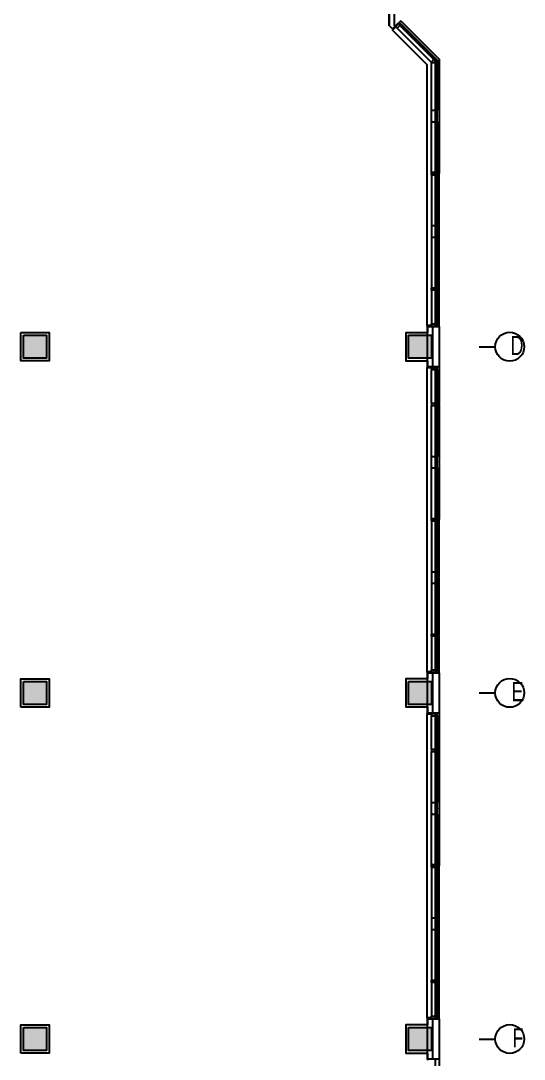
# Model space of a CAD drawing. Header units: inches. Extents: x -71 to 4528, y -885 to 4524.
# Drawn here: x 4005 to 4528, y 2559 to 3639 of the extents above; entities that cross this region are included whole.
import ezdxf

# ---------------------------------------------------------------- set-up
doc = ezdxf.new("R2010")
doc.units = ezdxf.units.IN
doc.header["$LTSCALE"] = 96
doc.header["$MEASUREMENT"] = 0
for name, color, linetype in [('A-Anno-Bldg', 7, 'Continuous'), ('A-Bldg-Patt', 5, 'Continuous'), ('A-Cols-Bldg', 235, 'Continuous'), ('A-Glaz-Exst', 53, 'Continuous'), ('A-Wall-Bldg', 235, 'Continuous'), ('A-Wall-Exst', 3, 'Continuous')]:
    doc.layers.add(name, color=color, linetype=linetype)
doc.layers.add('Viewport', color=14, linetype='Continuous', plot=False)
doc.styles.add('XFINE_1-8', font='ARIALN.TTF', dxfattribs={"width": 0.8, "height": 10})

msp = doc.modelspace()

# ---------------------------------------------------------------- hatches: boundary and pattern name
at = {"layer": 'A-Bldg-Patt'}
for points in [[(4008, 3312), (4032, 3312), (4032, 3288), (4008, 3288)], [(4408, 3312), (4432, 3312), (4432, 3288), (4408, 3288)], [(4008, 2952), (4032, 2952), (4032, 2928), (4008, 2928)], [(4408, 2952), (4432, 2952), (4432, 2928), (4408, 2928)], [(4008, 2592), (4032, 2592), (4032, 2568), (4008, 2568)], [(4408, 2592), (4432, 2592), (4432, 2568), (4408, 2568)]]:
    msp.add_hatch(color=256, dxfattribs=at).paths.add_polyline_path(points)

# ---------------------------------------------------------------- linework, layer by layer
at = {"layer": 'A-Anno-Bldg'}
for points in [[(4481.6, 3300), (4498.3, 3300)], [(4481.6, 2940), (4498.3, 2940)], [(4481.6, 2580), (4498.3, 2580)]]:
    msp.add_lwpolyline(points, dxfattribs=at)
for centre in [(4513.3, 3300), (4513.3, 2940), (4513.3, 2580)]:
    msp.add_circle(centre, 15, dxfattribs=at)
at = {"layer": 'A-Cols-Bldg'}
for points in [[(4008, 3312), (4032, 3312), (4032, 3288), (4008, 3288)], [(4408, 3312), (4432, 3312), (4432, 3288), (4408, 3288)], [(4008, 2952), (4032, 2952), (4032, 2928), (4008, 2928)], [(4408, 2952), (4432, 2952), (4432, 2928), (4408, 2928)], [(4008, 2592), (4032, 2592), (4032, 2568), (4008, 2568)], [(4408, 2592), (4432, 2592), (4432, 2568), (4408, 2568)]]:
    msp.add_lwpolyline(points, close=True, dxfattribs=at)
at = {"layer": 'A-Glaz-Exst'}
for p, q in [((4394.8, 3633.1), (4394.7, 3633)), ((4394.7, 3633), (4396.3, 3631.4)), ((4394.8, 3633.1), (4398.4, 3636.7)), ((4396.3, 3631.4), (4399, 3634.1)), ((4432, 3595.7), (4396.3, 3631.4)), ((4398.9, 3637.2), (4398.4, 3636.7)), ((4398.8, 3634.6), (4399.5, 3635.3)), ((4435.9, 3597.5), (4398.8, 3634.6)), ((4400.5, 3635.6), (4398.9, 3637.2)), ((4399.5, 3635.3), (4436.8, 3598)), ((4399.9, 3635), (4400.5, 3635.6)), ((4400, 3639), (4440, 3599)), ((4400.5, 3635.6), (4438, 3598.2)), ((4434.6, 3598.6), (4431.9, 3595.8)), ((4435.2, 3598), (4434.6, 3598.6)), ((4435.3, 3597.9), (4435.2, 3598)), ((4435.2, 3598), (4435.2, 3598)), ((4435.9, 3597.3), (4435.3, 3597.9)), ((4435.3, 3597.9), (4435.3, 3597.9)), ((4436.8, 3598), (4435.9, 3597.5)), ((4435.9, 3596.4), (4435.9, 3597.3)), ((4435.9, 3596.3), (4435.9, 3596.4)), ((4435.9, 3596.4), (4435.9, 3596.4)), ((4437.1, 3597.5), (4436.1, 3597.2)), ((4436.1, 3545.4), (4436.1, 3597.2)), ((4437.1, 3597.5), (4437.1, 3545.4)), ((4438, 3598.2), (4438, 3546)), ((4440, 3599), (4440, 3540.2)), ((4431.9, 3595.8), (4432, 3595.7)), ((4432, 3546), (4432, 3595.7)), ((4432, 3595.7), (4432, 3595.5)), ((4432, 3595.5), (4435.9, 3595.5)), ((4435.9, 3595.5), (4435.9, 3596.3)), ((4435.9, 3596.3), (4435.9, 3596.3)), ((4432, 3534), (4432, 3546)), ((4432, 3546), (4433, 3546)), ((4433, 3546), (4436.1, 3546)), ((4436.1, 3545.4), (4437.1, 3545.4)), ((4438, 3546), (4437.1, 3546)), ((4438, 3534), (4438, 3546)), ((4432, 3481.1), (4432, 3534)), ((4433, 3534), (4432, 3534)), ((4433, 3534), (4436.1, 3534)), ((4436.1, 3480.2), (4436.1, 3534.5)), ((4436.1, 3534.5), (4437.1, 3534.5)), ((4437.1, 3534.5), (4437.1, 3480.2)), ((4437.1, 3534), (4438, 3534)), ((4438, 3534), (4438, 3480)), ((4440, 3540.2), (4439.5, 3540.2)), ((4439.5, 3540.2), (4439.5, 3539.8)), ((4439.5, 3539.8), (4440, 3539.7)), ((4440, 3539.7), (4440, 3480.2)), ((4435.9, 3481.1), (4432, 3481.1)), ((4432, 3481.1), (4432, 3478.9)), ((4432, 3478.9), (4432, 3481.1)), ((4432, 3481.1), (4435.9, 3481.1)), ((4432, 3478.9), (4432, 3426)), ((4432, 3478.9), (4435.9, 3478.9)), ((4435.9, 3478.9), (4432, 3478.9)), ((4435.9, 3480.3), (4435.9, 3481.1)), ((4435.9, 3481.1), (4435.9, 3480.3)), ((4435.9, 3480.2), (4435.9, 3480.3)), ((4435.9, 3480.3), (4435.9, 3480.3)), ((4435.9, 3480.3), (4435.9, 3480.3)), ((4435.9, 3480.3), (4435.9, 3480.2)), ((4435.9, 3479.8), (4435.9, 3480.2)), ((4435.9, 3480.2), (4435.9, 3480.2)), ((4435.9, 3480.2), (4435.9, 3480.2)), ((4435.9, 3480.2), (4435.9, 3479.8)), ((4435.9, 3479.7), (4435.9, 3479.8)), ((4435.9, 3479.8), (4435.9, 3479.8)), ((4435.9, 3479.8), (4435.9, 3479.8)), ((4435.9, 3479.8), (4435.9, 3479.7)), ((4435.9, 3478.9), (4435.9, 3479.7)), ((4435.9, 3479.7), (4435.9, 3479.7)), ((4435.9, 3479.7), (4435.9, 3479.7)), ((4435.9, 3479.7), (4435.9, 3478.9)), ((4437.1, 3480.2), (4436.1, 3480.2)), ((4436.1, 3479.7), (4436.1, 3425.5)), ((4437.1, 3479.7), (4436.1, 3479.7)), ((4437.1, 3425.5), (4437.1, 3479.7)), ((4438, 3426), (4438, 3480)), ((4440, 3480.2), (4439.5, 3480.2)), ((4439.5, 3480.2), (4439.5, 3480)), ((4439.5, 3479.8), (4439.5, 3480)), ((4440, 3479.7), (4439.5, 3479.8)), ((4440, 3420.2), (4440, 3479.7)), ((4433, 3426), (4432, 3426)), ((4432, 3426), (4432, 3414)), ((4433, 3426), (4436.1, 3426)), ((4436.1, 3425.5), (4437.1, 3425.5)), ((4437.1, 3426), (4438, 3426)), ((4438, 3426), (4438, 3414)), ((4432, 3414), (4432, 3361.1)), ((4432, 3414), (4433, 3414)), ((4433, 3414), (4436.1, 3414)), ((4436.1, 3414.5), (4436.1, 3360.2)), ((4436.1, 3414.5), (4437.1, 3414.5)), ((4437.1, 3360.2), (4437.1, 3414.5)), ((4438, 3414), (4437.1, 3414)), ((4438, 3323.7), (4438, 3414)), ((4439.5, 3419.8), (4439.5, 3420.2)), ((4439.5, 3420.2), (4440, 3420.2)), ((4440, 3419.7), (4439.5, 3419.8)), ((4440, 3360.2), (4440, 3419.7)), ((4432, 3358.9), (4432, 3361.1)), ((4432, 3361.1), (4435.9, 3361.1)), ((4432, 3358.9), (4432, 3323.7)), ((4435.9, 3358.9), (4432, 3358.9)), ((4435.9, 3361.1), (4435.9, 3360.3)), ((4435.9, 3360.3), (4435.9, 3360.3)), ((4435.9, 3360.3), (4435.9, 3360.2)), ((4435.9, 3360.2), (4435.9, 3360.2)), ((4435.9, 3360.2), (4435.9, 3359.8)), ((4435.9, 3359.8), (4435.9, 3359.8)), ((4435.9, 3359.8), (4435.9, 3359.7)), ((4435.9, 3359.7), (4435.9, 3359.7)), ((4435.9, 3359.7), (4435.9, 3358.9)), ((4437.1, 3360.2), (4436.1, 3360.2)), ((4436.1, 3359.7), (4436.1, 3323.2)), ((4437.1, 3359.7), (4436.1, 3359.7)), ((4437.1, 3323.2), (4437.1, 3359.7)), ((4439.5, 3359.8), (4439.5, 3360.2)), ((4439.5, 3360.2), (4440, 3360.2)), ((4440, 3359.7), (4439.5, 3359.8)), ((4440, 3321), (4440, 3359.7)), ((4432, 3321.5), (4432, 3323.7)), ((4432, 3323.7), (4436.1, 3323.7)), ((4432.1, 3321.5), (4432, 3321.5)), ((4432.1, 3321.5), (4437.2, 3321.5)), ((4437.1, 3323.2), (4436.1, 3323.2)), ((4437.1, 3323.7), (4438, 3323.7)), ((4438, 3321.5), (4437.2, 3321.5)), ((4438, 3323.7), (4438, 3321.5)), ((4432.1, 3278.5), (4432, 3278.5)), ((4432, 3278.5), (4432, 3276.2)), ((4432, 3241.1), (4432, 3276.2)), ((4432, 3276.2), (4436.1, 3276.2)), ((4432.1, 3278.5), (4437.2, 3278.5)), ((4436.1, 3240.2), (4436.1, 3276.7)), ((4436.1, 3276.7), (4437.1, 3276.7)), ((4437.1, 3276.7), (4437.1, 3240.2)), ((4437.1, 3276.2), (4438, 3276.2)), ((4438, 3278.5), (4437.2, 3278.5)), ((4438, 3276.2), (4438, 3278.5)), ((4438, 3276.2), (4438, 3186)), ((4440, 3279), (4440, 3240.2)), ((4435.9, 3241.1), (4432, 3241.1)), ((4432, 3241.1), (4432, 3238.9)), ((4435.9, 3240.3), (4435.9, 3241.1)), ((4435.9, 3240.2), (4435.9, 3240.3)), ((4435.9, 3240.3), (4435.9, 3240.3)), ((4435.9, 3239.8), (4435.9, 3240.2)), ((4435.9, 3240.2), (4435.9, 3240.2)), ((4436.1, 3240.2), (4437.1, 3240.2)), ((4440, 3240.2), (4439.5, 3240.2)), ((4439.5, 3240.2), (4439.5, 3239.8)), ((4432, 3186), (4432, 3238.9)), ((4432, 3238.9), (4435.9, 3238.9)), ((4435.9, 3239.7), (4435.9, 3239.8)), ((4435.9, 3239.8), (4435.9, 3239.8)), ((4435.9, 3238.9), (4435.9, 3239.7)), ((4435.9, 3239.7), (4435.9, 3239.7)), ((4436.1, 3185.5), (4436.1, 3239.7)), ((4436.1, 3239.7), (4437.1, 3239.7)), ((4437.1, 3239.7), (4437.1, 3185.5)), ((4439.5, 3239.8), (4440, 3239.7)), ((4440, 3239.7), (4440, 3180.2)), ((4432, 3174), (4432, 3186)), ((4432, 3186), (4433, 3186)), ((4433, 3186), (4436.1, 3186)), ((4437.1, 3185.5), (4436.1, 3185.5)), ((4438, 3186), (4437.1, 3186)), ((4438, 3174), (4438, 3186)), ((4440, 3180.2), (4439.5, 3180.2)), ((4439.5, 3180.2), (4439.5, 3179.8)), ((4439.5, 3179.8), (4440, 3179.7)), ((4440, 3179.7), (4440, 3120.2)), ((4432, 3121.1), (4432, 3174)), ((4433, 3174), (4432, 3174)), ((4433, 3174), (4436.1, 3174)), ((4436.1, 3120.2), (4436.1, 3174.5)), ((4437.1, 3174.5), (4436.1, 3174.5)), ((4437.1, 3174.5), (4437.1, 3120.2)), ((4437.1, 3174), (4438, 3174)), ((4438, 3174), (4438, 3120)), ((4432, 3118.9), (4432, 3121.1)), ((4432, 3121.1), (4435.9, 3121.1)), ((4435.9, 3121.1), (4432, 3121.1)), ((4432, 3121.1), (4432, 3118.9)), ((4432, 3118.9), (4432, 3066)), ((4435.9, 3118.9), (4432, 3118.9)), ((4432, 3118.9), (4435.9, 3118.9)), ((4435.9, 3121.1), (4435.9, 3120.3)), ((4435.9, 3120.3), (4435.9, 3121.1)), ((4435.9, 3120.3), (4435.9, 3120.3)), ((4435.9, 3120.3), (4435.9, 3120.2)), ((4435.9, 3120.2), (4435.9, 3120.3)), ((4435.9, 3120.3), (4435.9, 3120.3)), ((4435.9, 3120.2), (4435.9, 3120.2)), ((4435.9, 3120.2), (4435.9, 3119.8)), ((4435.9, 3119.8), (4435.9, 3120.2)), ((4435.9, 3120.2), (4435.9, 3120.2)), ((4435.9, 3119.8), (4435.9, 3119.8)), ((4435.9, 3119.8), (4435.9, 3119.7)), ((4435.9, 3119.7), (4435.9, 3119.8)), ((4435.9, 3119.8), (4435.9, 3119.8)), ((4435.9, 3119.7), (4435.9, 3119.7)), ((4435.9, 3119.7), (4435.9, 3118.9)), ((4435.9, 3118.9), (4435.9, 3119.7)), ((4435.9, 3119.7), (4435.9, 3119.7)), ((4437.1, 3120.2), (4436.1, 3120.2)), ((4436.1, 3119.7), (4436.1, 3065.5)), ((4437.1, 3119.7), (4436.1, 3119.7)), ((4437.1, 3065.5), (4437.1, 3119.7)), ((4438, 3066), (4438, 3120)), ((4440, 3120.2), (4439.5, 3120.2)), ((4439.5, 3120.2), (4439.5, 3120)), ((4439.5, 3119.8), (4439.5, 3120)), ((4440, 3119.7), (4439.5, 3119.8)), ((4440, 3060.2), (4440, 3119.7)), ((4433, 3066), (4432, 3066)), ((4432, 3066), (4432, 3054)), ((4433, 3066), (4436.1, 3066)), ((4437.1, 3065.5), (4436.1, 3065.5)), ((4437.1, 3066), (4438, 3066)), ((4438, 3066), (4438, 3054)), ((4439.5, 3059.8), (4439.5, 3060.2)), ((4439.5, 3060.2), (4440, 3060.2)), ((4440, 3059.7), (4439.5, 3059.8)), ((4440, 3000.2), (4440, 3059.7)), ((4432, 3054), (4432, 3001.1)), ((4432, 3054), (4433, 3054)), ((4433, 3054), (4436.1, 3054)), ((4436.1, 3054.5), (4436.1, 3000.2)), ((4437.1, 3054.5), (4436.1, 3054.5)), ((4437.1, 3000.2), (4437.1, 3054.5)), ((4438, 3054), (4437.1, 3054)), ((4438, 2963.8), (4438, 3054)), ((4432, 2998.9), (4432, 3001.1)), ((4432, 3001.1), (4435.9, 3001.1)), ((4432, 2998.9), (4432, 2963.8)), ((4435.9, 2998.9), (4432, 2998.9)), ((4435.9, 3001.1), (4435.9, 3000.3)), ((4435.9, 3000.3), (4435.9, 3000.3)), ((4435.9, 3000.3), (4435.9, 3000.2)), ((4435.9, 3000.2), (4435.9, 3000.2)), ((4435.9, 3000.2), (4435.9, 2999.8)), ((4435.9, 2999.8), (4435.9, 2999.8)), ((4435.9, 2999.8), (4435.9, 2999.7)), ((4435.9, 2999.7), (4435.9, 2999.7)), ((4435.9, 2999.7), (4435.9, 2998.9)), ((4437.1, 3000.2), (4436.1, 3000.2)), ((4436.1, 2999.7), (4436.1, 2963.2)), ((4437.1, 2999.7), (4436.1, 2999.7)), ((4437.1, 2963.2), (4437.1, 2999.7)), ((4439.5, 2999.8), (4439.5, 3000.2)), ((4439.5, 3000.2), (4440, 3000.2)), ((4440, 2999.7), (4439.5, 2999.8)), ((4440, 2961), (4440, 2999.7)), ((4432, 2961.5), (4432, 2963.8)), ((4432, 2963.8), (4436.1, 2963.8)), ((4432.1, 2961.5), (4432, 2961.5)), ((4432.1, 2961.5), (4437.2, 2961.5)), ((4437.1, 2963.2), (4436.1, 2963.2)), ((4437.1, 2963.8), (4438, 2963.8)), ((4438, 2961.5), (4437.2, 2961.5)), ((4438, 2963.8), (4438, 2961.5)), ((4432.1, 2918.5), (4432, 2918.5)), ((4432, 2918.5), (4432, 2916.2)), ((4432, 2881.1), (4432, 2916.2)), ((4432, 2916.2), (4436.1, 2916.2)), ((4432.1, 2918.5), (4437.2, 2918.5)), ((4436.1, 2880.2), (4436.1, 2916.7)), ((4437.1, 2916.7), (4436.1, 2916.7)), ((4437.1, 2916.7), (4437.1, 2880.2)), ((4437.1, 2916.2), (4438, 2916.2)), ((4438, 2918.5), (4437.2, 2918.5)), ((4438, 2916.2), (4438, 2918.5)), ((4438, 2916.2), (4438, 2826)), ((4440, 2919), (4440, 2880.2)), ((4435.9, 2881.1), (4432, 2881.1)), ((4432, 2881.1), (4432, 2878.9)), ((4432, 2826), (4432, 2878.9)), ((4432, 2878.9), (4435.9, 2878.9)), ((4435.9, 2880.3), (4435.9, 2881.1)), ((4435.9, 2880.2), (4435.9, 2880.3)), ((4435.9, 2880.3), (4435.9, 2880.3)), ((4435.9, 2879.8), (4435.9, 2880.2)), ((4435.9, 2880.2), (4435.9, 2880.2)), ((4435.9, 2879.7), (4435.9, 2879.8)), ((4435.9, 2879.8), (4435.9, 2879.8)), ((4435.9, 2878.9), (4435.9, 2879.7)), ((4435.9, 2879.7), (4435.9, 2879.7)), ((4437.1, 2880.2), (4436.1, 2880.2)), ((4436.1, 2825.5), (4436.1, 2879.7)), ((4437.1, 2879.7), (4436.1, 2879.7)), ((4437.1, 2879.7), (4437.1, 2825.5)), ((4440, 2880.2), (4439.5, 2880.2)), ((4439.5, 2880.2), (4439.5, 2879.8)), ((4439.5, 2879.8), (4440, 2879.7)), ((4440, 2879.7), (4440, 2820.2)), ((4432, 2814), (4432, 2826)), ((4432, 2826), (4433, 2826)), ((4433, 2826), (4436.1, 2826)), ((4437.1, 2825.5), (4436.1, 2825.5)), ((4438, 2826), (4437.1, 2826)), ((4438, 2814), (4438, 2826)), ((4440, 2820.2), (4439.5, 2820.2)), ((4439.5, 2820.2), (4439.5, 2819.8)), ((4439.5, 2819.8), (4440, 2819.7)), ((4440, 2819.7), (4440, 2760.2)), ((4432, 2761.1), (4432, 2814)), ((4433, 2814), (4432, 2814)), ((4433, 2814), (4436.1, 2814)), ((4436.1, 2760.2), (4436.1, 2814.5)), ((4437.1, 2814.5), (4436.1, 2814.5)), ((4437.1, 2814.5), (4437.1, 2760.2)), ((4437.1, 2814), (4438, 2814)), ((4438, 2814), (4438, 2760)), ((4432, 2758.9), (4432, 2761.1)), ((4432, 2761.1), (4435.9, 2761.1)), ((4435.9, 2761.1), (4432, 2761.1)), ((4432, 2761.1), (4432, 2758.9)), ((4432, 2758.9), (4432, 2706)), ((4435.9, 2758.9), (4432, 2758.9)), ((4432, 2758.9), (4435.9, 2758.9)), ((4435.9, 2761.1), (4435.9, 2760.3)), ((4435.9, 2760.3), (4435.9, 2761.1)), ((4435.9, 2760.3), (4435.9, 2760.3)), ((4435.9, 2760.3), (4435.9, 2760.2)), ((4435.9, 2760.2), (4435.9, 2760.3)), ((4435.9, 2760.3), (4435.9, 2760.3)), ((4435.9, 2760.2), (4435.9, 2760.2)), ((4435.9, 2760.2), (4435.9, 2759.8)), ((4435.9, 2759.8), (4435.9, 2760.2)), ((4435.9, 2760.2), (4435.9, 2760.2)), ((4435.9, 2759.8), (4435.9, 2759.8)), ((4435.9, 2759.8), (4435.9, 2759.7)), ((4435.9, 2759.7), (4435.9, 2759.8)), ((4435.9, 2759.8), (4435.9, 2759.8)), ((4435.9, 2759.7), (4435.9, 2759.7)), ((4435.9, 2759.7), (4435.9, 2758.9)), ((4435.9, 2758.9), (4435.9, 2759.7)), ((4435.9, 2759.7), (4435.9, 2759.7)), ((4437.1, 2760.2), (4436.1, 2760.2)), ((4436.1, 2759.7), (4436.1, 2705.5)), ((4437.1, 2759.7), (4436.1, 2759.7)), ((4437.1, 2705.5), (4437.1, 2759.7)), ((4438, 2706), (4438, 2760)), ((4440, 2760.2), (4439.5, 2760.2)), ((4439.5, 2760.2), (4439.5, 2760)), ((4439.5, 2759.8), (4439.5, 2760)), ((4440, 2759.7), (4439.5, 2759.8)), ((4440, 2700.2), (4440, 2759.7)), ((4433, 2706), (4432, 2706)), ((4432, 2706), (4432, 2694)), ((4433, 2706), (4436.1, 2706)), ((4437.1, 2705.5), (4436.1, 2705.5)), ((4437.1, 2706), (4438, 2706)), ((4438, 2706), (4438, 2694)), ((4439.5, 2699.8), (4439.5, 2700.2)), ((4439.5, 2700.2), (4440, 2700.2)), ((4432, 2694), (4432, 2641.1)), ((4432, 2694), (4433, 2694)), ((4433, 2694), (4436.1, 2694)), ((4436.1, 2694.5), (4436.1, 2640.2)), ((4437.1, 2694.5), (4436.1, 2694.5)), ((4437.1, 2640.2), (4437.1, 2694.5)), ((4438, 2694), (4437.1, 2694)), ((4438, 2603.8), (4438, 2694)), ((4440, 2699.7), (4439.5, 2699.8)), ((4440, 2640.2), (4440, 2699.7)), ((4432, 2638.9), (4432, 2641.1)), ((4432, 2641.1), (4435.9, 2641.1)), ((4432, 2638.9), (4432, 2603.8)), ((4435.9, 2638.9), (4432, 2638.9)), ((4435.9, 2641.1), (4435.9, 2640.3)), ((4435.9, 2640.3), (4435.9, 2640.3)), ((4435.9, 2640.3), (4435.9, 2640.2)), ((4435.9, 2640.2), (4435.9, 2640.2)), ((4435.9, 2640.2), (4435.9, 2639.8)), ((4435.9, 2639.8), (4435.9, 2639.8)), ((4435.9, 2639.8), (4435.9, 2639.7)), ((4435.9, 2639.7), (4435.9, 2639.7)), ((4435.9, 2639.7), (4435.9, 2638.9)), ((4437.1, 2640.2), (4436.1, 2640.2)), ((4436.1, 2639.7), (4436.1, 2603.2)), ((4437.1, 2639.7), (4436.1, 2639.7)), ((4437.1, 2603.2), (4437.1, 2639.7)), ((4439.5, 2639.8), (4439.5, 2640.2)), ((4439.5, 2640.2), (4440, 2640.2)), ((4440, 2639.7), (4439.5, 2639.8)), ((4440, 2601), (4440, 2639.7)), ((4432, 2601.5), (4432, 2603.8)), ((4432, 2603.8), (4436.1, 2603.8)), ((4437.1, 2603.2), (4436.1, 2603.2)), ((4437.1, 2603.8), (4438, 2603.8)), ((4438, 2603.8), (4438, 2601.5)), ((4432.1, 2601.5), (4432, 2601.5)), ((4432.1, 2601.5), (4437.2, 2601.5)), ((4438, 2601.5), (4437.2, 2601.5)), ((4440, 2559), (4440, 2520.2))]:
    msp.add_line(p, q, dxfattribs=at)
for centre, radius, start, end in [((4395.4, 3634.1), 0.333, 356.425, 93.575), ((4398.6, 3637.2), 0.333, 176.425, 273.575), ((4434.6, 3598.7), 0.111, 261.3629, 9.0796), ((4437.7, 3598.1), 0.901, 184.2445, 220.8278), ((4436, 3595.4), 0.111, 36.1, 143.9), ((4436, 3481.2), 0.105, 211.2583, 328.7417), ((4436, 3481.2), 0.105, 211.2583, 328.7417), ((4436, 3478.8), 0.105, 31.2583, 148.7417), ((4436, 3478.8), 0.105, 31.2583, 148.7417), ((4437.3, 3480), 0.343, 133.1917, 226.8083), ((4436, 3361.2), 0.105, 211.2583, 328.7417), ((4436, 3358.8), 0.105, 31.2583, 148.7417), ((4437.3, 3360), 0.343, 133.1917, 226.8083), ((4436, 3241.2), 0.105, 211.2583, 328.7417), ((4437.3, 3240), 0.343, 133.1917, 226.8083), ((4436, 3238.8), 0.105, 31.2583, 148.7417), ((4436, 3121.2), 0.105, 211.2583, 328.7417), ((4436, 3121.2), 0.105, 211.2583, 328.7417), ((4436, 3118.8), 0.105, 31.2583, 148.7417), ((4436, 3118.8), 0.105, 31.2583, 148.7417), ((4437.3, 3120), 0.343, 133.1917, 226.8083), ((4436, 3001.2), 0.105, 211.2583, 328.7417), ((4436, 2998.8), 0.105, 31.2583, 148.7417), ((4437.3, 3000), 0.343, 133.1917, 226.8083), ((4436, 2881.2), 0.105, 211.2583, 328.7417), ((4436, 2878.8), 0.105, 31.2583, 148.7417), ((4437.3, 2880), 0.343, 133.1917, 226.8083), ((4436, 2761.2), 0.105, 211.2583, 328.7417), ((4436, 2761.2), 0.105, 211.2583, 328.7417), ((4436, 2758.8), 0.105, 31.2583, 148.7417), ((4436, 2758.8), 0.105, 31.2583, 148.7417), ((4437.3, 2760), 0.343, 133.1917, 226.8083), ((4436, 2641.2), 0.105, 211.2583, 328.7417), ((4436, 2638.8), 0.105, 31.2583, 148.7417), ((4437.3, 2640), 0.343, 133.1917, 226.8083)]:
    msp.add_arc(centre, radius, start, end, dxfattribs=at)
at = {"layer": 'A-Wall-Bldg'}
for p, q in [((4393.5, 3634.2), (4393.5, 3681)), ((4394.7, 3632.3), (4392.2, 3629.8)), ((4394.3, 3633.3), (4393.5, 3634.2)), ((4400, 3639), (4394.3, 3633.3)), ((4431.5, 3322), (4428, 3322)), ((4433.5, 3279), (4433.5, 3321)), ((4433.5, 3321), (4440, 3321)), ((4440, 3321), (4440, 3279)), ((4431.5, 3278), (4428, 3278)), ((4440, 3279), (4433.5, 3279)), ((4431.5, 2962), (4428, 2962)), ((4433.5, 2919), (4433.5, 2961)), ((4433.5, 2961), (4440, 2961)), ((4440, 2961), (4440, 2919)), ((4431.5, 2918), (4428, 2918)), ((4440, 2919), (4433.5, 2919)), ((4431.5, 2602), (4428, 2602)), ((4433.5, 2559), (4433.5, 2601)), ((4433.5, 2601), (4440, 2601)), ((4440, 2601), (4440, 2559)), ((4440, 2559), (4433.5, 2559))]:
    msp.add_line(p, q, dxfattribs=at)
msp.add_lwpolyline([(4388, 3645.4), (4388, 3634), (4392.2, 3629.8), (4391.5, 3629.1), (4427, 3593.6), (4427, 3322), (4428, 3322), (4428, 3314.6), (4405.4, 3314.6), (4405.4, 3285.4), (4428, 3285.4), (4428, 3278), (4427, 3278), (4427, 2962), (4428, 2962), (4428, 2954.6), (4405.4, 2954.6), (4405.4, 2925.4), (4428, 2925.4), (4428, 2918), (4427, 2918), (4427, 2602), (4428, 2602), (4428, 2594.6), (4405.4, 2594.6), (4405.4, 2565.4), (4428, 2565.4), (4428, 2558)], dxfattribs=at)
for centre, radius, start, end in [((4394.9, 3632.4), 0.276, 69.9, 200.1), ((4431.7, 3322.1), 0.276, 204.9, 335.1), ((4433.3, 3321.2), 0.333, 311.425, 48.575), ((4437.7, 3321.2), 0.333, 131.425, 228.575), ((4431.7, 3277.9), 0.276, 24.9, 155.1), ((4433.3, 3278.7), 0.333, 311.425, 48.575), ((4437.7, 3278.7), 0.333, 131.425, 228.575), ((4431.7, 2962.1), 0.276, 204.9, 335.1), ((4433.3, 2961.3), 0.333, 311.425, 48.575), ((4437.7, 2961.3), 0.333, 131.425, 228.575), ((4431.7, 2917.9), 0.276, 24.9, 155.1), ((4433.3, 2918.7), 0.333, 311.425, 48.575), ((4437.7, 2918.7), 0.333, 131.425, 228.575), ((4431.7, 2602.1), 0.276, 204.9, 335.1), ((4433.3, 2601.3), 0.333, 311.425, 48.575), ((4437.7, 2601.3), 0.333, 131.425, 228.575)]:
    msp.add_arc(centre, radius, start, end, dxfattribs=at)
at = {"layer": 'A-Wall-Exst'}
for points in [[(4005.3, 3314.7), (4034.8, 3314.7), (4034.8, 3285.2), (4005.3, 3285.2)], [(4005.3, 2925.2), (4005.3, 2954.7), (4034.8, 2954.7), (4034.8, 2925.2)], [(4005.3, 2565.2), (4005.3, 2594.7), (4034.8, 2594.7), (4034.8, 2565.2)]]:
    msp.add_lwpolyline(points, close=True, dxfattribs=at)
at = {"layer": 'Viewport'}
msp.add_lwpolyline([(4436.1, 2241), (4436.1, 2559), (4428, 2559), (4428, 2601), (4436.1, 2601), (4436.1, 2919), (4428, 2919), (4428, 2961), (4436.1, 2961), (4436.1, 3279), (4428, 3279), (4428, 3321), (4436.1, 3321), (4436.1, 3597.4), (4397.2, 3636.2), (4391.5, 3630.5), (4387.9, 3634), (4387.9, 3681)], dxfattribs=at)

# ---------------------------------------------------------------- texts
at = {"layer": 'A-Anno-Bldg', "char_height": 20, "attachment_point": 3, "style": 'XFINE_1-8'}
for s, insert in [('D', (4527.5, 3311.3)), ('E', (4527.5, 2951.3)), ('F', (4527.5, 2591.3))]:
    msp.add_mtext_dynamic_manual_height_columns(s, width=30.758, gutter_width=50, heights=[0], dxfattribs=dict(at, insert=insert))

doc.saveas('drawing.dxf')
